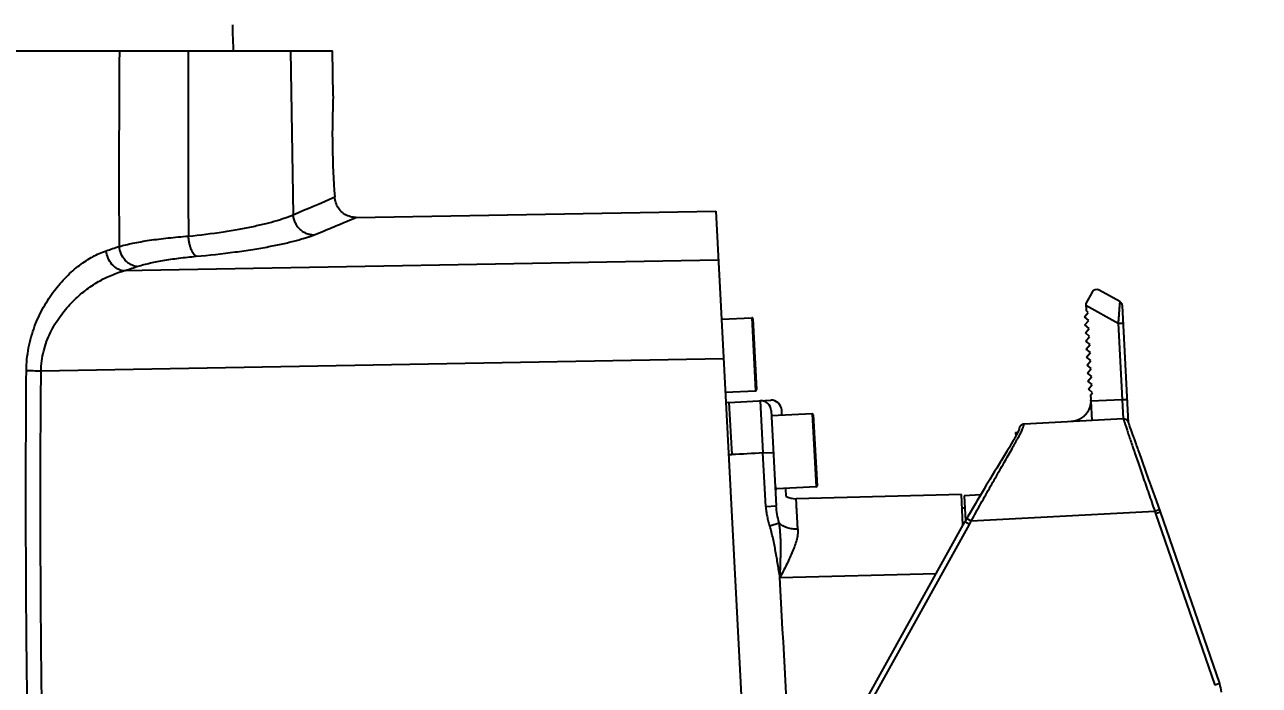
# Model space of a CAD drawing. Header units: millimetres. Extents: x 5828 to 6704, y 123 to 421.
# Drawn here: x 6591.59 to 6599.47, y 325.63 to 329.84 of the extents above; entities that cross this region are included whole.
import ezdxf

# ---------------------------------------------------------------- set-up
doc = ezdxf.new("R2010")
doc.units = ezdxf.units.MM
for name, color, linetype in [('外形图', 7, 'Continuous'), ('尺寸标注', 7, 'Continuous'), ('运动范围', 7, 'Continuous')]:
    doc.layers.add(name, color=color, linetype=linetype)
doc.styles.add('微软雅黑', font='msyh.ttc', dxfattribs={"height": 1.5})
doc.dimstyles.new('尺寸标注_1_15比例', dxfattribs={"dimtxt": 1.5, "dimasz": 1.25, "dimexe": 0.5, "dimexo": 0.4, "dimgap": 0.5, "dimtad": 1, "dimdec": 1, "dimlfac": 15, "dimdsep": 46, "dimtxsty": '微软雅黑', "dimcen": 0.09, "dimadec": 0, "dimazin": 0, "dimtp": 0.01, "dimtm": 0.01, "dimtfac": 1, "dimtdec": 1, "dimtofl": 0, "dimtmove": 0, "dimatfit": 3, "dimfxl": 1, "dimtolj": 1, "dimarcsym": 0})

# ---------------------------------------------------------------- blocks, each defined once
blk = doc.blocks.new('*D796')
at = {"layer": 'Defpoints', "color": 0}
for p in [(6593.6435, 340.7401), (6594.5868, 318.7401), (6633.9215, 318.7401)]:
    blk.add_point(p, dxfattribs=at)
at = {"layer": '尺寸标注', "color": 0, "lineweight": -2}
for p, q in [((6594.0435, 340.7401), (6634.4215, 340.7401)), ((6633.9215, 339.4901), (6633.9215, 319.9901)), ((6594.9868, 318.7401), (6634.4215, 318.7401))]:
    blk.add_line(p, q, dxfattribs=at)
at = {"layer": '尺寸标注', "color": 0}
for points in [[(6634.1298, 339.4901), (6633.7132, 339.4901), (6633.9215, 340.7401)], [(6633.7132, 319.9901), (6634.1298, 319.9901), (6633.9215, 318.7401)]]:
    blk.add_solid(points, dxfattribs=at)
at = {"layer": '尺寸标注', "color": 0, "insert": (6632.6463, 329.7401), "char_height": 1.5, "attachment_point": 5, "rotation": 90, "style": '微软雅黑'}
blk.add_mtext('\\A1;330', dxfattribs=at)
blk = doc.blocks.new('*D797')
at = {"layer": 'Defpoints', "color": 0}
for p in [(6541.8372, 378.1181), (6588.1866, 378.1181), (6595.1201, 318.7401)]:
    blk.add_point(p, dxfattribs=at)
at = {"layer": '尺寸标注', "color": 0, "lineweight": -2}
for p, q in [((6587.7866, 378.1181), (6541.3372, 378.1181)), ((6541.8372, 319.9901), (6541.8372, 376.8681)), ((6594.7201, 318.7401), (6541.3372, 318.7401))]:
    blk.add_line(p, q, dxfattribs=at)
at = {"layer": '尺寸标注', "color": 0}
for points in [[(6542.0455, 376.8681), (6541.6288, 376.8681), (6541.8372, 378.1181)], [(6541.6288, 319.9901), (6542.0455, 319.9901), (6541.8372, 318.7401)]]:
    blk.add_solid(points, dxfattribs=at)
at = {"layer": '尺寸标注', "color": 0, "insert": (6540.562, 347.1133), "char_height": 1.5, "attachment_point": 5, "rotation": 90, "style": '微软雅黑'}
blk.add_mtext('\\A1;890.7', dxfattribs=at)
blk = doc.blocks.new('*D798')
at = {"layer": 'Defpoints', "color": 0}
for p in [(6625.5646, 340.7401), (6588.1866, 317.3222), (6625.5646, 301.6394)]:
    blk.add_point(p, dxfattribs=at)
at = {"layer": '尺寸标注', "color": 0, "lineweight": -2}
for p, q in [((6625.5646, 340.3401), (6625.5646, 301.1394)), ((6588.1866, 316.9222), (6588.1866, 301.1394)), ((6589.4366, 301.6394), (6624.3146, 301.6394))]:
    blk.add_line(p, q, dxfattribs=at)
at = {"layer": '尺寸标注', "color": 0}
for points in [[(6589.4366, 301.8477), (6589.4366, 301.4311), (6588.1866, 301.6394)], [(6624.3146, 301.4311), (6624.3146, 301.8477), (6625.5646, 301.6394)]]:
    blk.add_solid(points, dxfattribs=at)
at = {"layer": '尺寸标注', "color": 0, "insert": (6607.2753, 302.915), "char_height": 1.5, "attachment_point": 5, "style": '微软雅黑'}
blk.add_mtext('\\A1;\\A1;560.6', dxfattribs=at)
blk = doc.blocks.new('*D818')
at = {"layer": 'Defpoints', "color": 0}
for p in [(6608.3994, 340.7401), (6588.1866, 317.3222), (6608.3994, 306.6511)]:
    blk.add_point(p, dxfattribs=at)
at = {"layer": '尺寸标注', "color": 0, "lineweight": -2}
for p, q in [((6608.3994, 340.3401), (6608.3994, 306.1511)), ((6588.1866, 316.9222), (6588.1866, 306.1511)), ((6589.4366, 306.6511), (6607.1494, 306.6511))]:
    blk.add_line(p, q, dxfattribs=at)
at = {"layer": '尺寸标注', "color": 0}
for points in [[(6589.4366, 306.8594), (6589.4366, 306.4428), (6588.1866, 306.6511)], [(6607.1494, 306.4428), (6607.1494, 306.8594), (6608.3994, 306.6511)]]:
    blk.add_solid(points, dxfattribs=at)
at = {"layer": '尺寸标注', "color": 0, "insert": (6598.293, 307.9263), "char_height": 1.5, "attachment_point": 5, "style": '微软雅黑'}
blk.add_mtext('\\A1;303.2', dxfattribs=at)

msp = doc.modelspace()

# ---------------------------------------------------------------- linework, layer by layer
at = {"layer": '外形图', "color": 7, "linetype": 'Continuous'}
for p, q in [((6592.921, 329.7068), (6592.921, 329.7071)), ((6592.921, 329.7068), (6592.9216, 329.6734)), ((6583.3516, 329.6734), (6593.555, 329.6734)), ((6593.2878, 329.6734), (6593.3052, 328.628)), ((6593.56, 329.3868), (6593.555, 329.6734)), ((6593.5599, 329.3862), (6593.56, 329.3868)), ((6593.5733, 328.7201), (6593.5733, 328.7201)), ((6593.7068, 328.6106), (6593.7069, 328.6106)), ((6593.7069, 328.6106), (6596.0006, 328.6506)), ((6596.0006, 328.6506), (6596.52, 318.7401)), ((6596.017, 328.3375), (6592.2217, 328.269)), ((6598.4013, 328.1337), (6598.3608, 328.0606)), ((6598.5781, 328.0738), (6598.4466, 328.1467)), ((6598.3608, 328.0606), (6598.3631, 328.0167)), ((6598.3613, 328.0505), (6598.5676, 327.9362)), ((6598.6343, 327.3008), (6598.5952, 328.0464)), ((6596.0367, 327.9608), (6596.2298, 327.9709)), ((6596.2298, 327.9709), (6596.2542, 327.5049)), ((6596.2368, 327.9646), (6596.2605, 327.5119)), ((6598.353, 327.976), (6598.3771, 328.0051)), ((6598.3798, 327.9539), (6598.353, 327.976)), ((6598.3557, 327.9247), (6598.3798, 327.9539)), ((6598.3771, 328.0051), (6598.3631, 328.0167)), ((6598.3824, 327.9026), (6598.3557, 327.9247)), ((6598.3584, 327.8735), (6598.3824, 327.9026)), ((6598.3851, 327.8514), (6598.3584, 327.8735)), ((6598.5676, 327.9362), (6598.5996, 327.3253)), ((6598.361, 327.8222), (6598.3851, 327.8514)), ((6598.3878, 327.8001), (6598.361, 327.8222)), ((6598.3637, 327.7709), (6598.3878, 327.8001)), ((6598.3905, 327.7488), (6598.3637, 327.7709)), ((6598.3664, 327.7197), (6598.3905, 327.7488)), ((6598.3932, 327.6976), (6598.3664, 327.7197)), ((6596.0499, 327.7087), (6591.6966, 327.6303)), ((6598.3691, 327.6684), (6598.3932, 327.6976)), ((6598.3959, 327.6463), (6598.3691, 327.6684)), ((6598.3718, 327.6172), (6598.3959, 327.6463)), ((6598.3986, 327.595), (6598.3718, 327.6172)), ((6598.3745, 327.5659), (6598.3986, 327.595)), ((6598.4012, 327.5438), (6598.3745, 327.5659)), ((6596.0611, 327.4948), (6596.2542, 327.5049)), ((6598.3772, 327.5146), (6598.4012, 327.5438)), ((6598.4039, 327.4925), (6598.3772, 327.5146)), ((6598.3914, 327.4773), (6598.4039, 327.4925)), ((6598.3914, 327.4773), (6598.3929, 327.448)), ((6596.0846, 327.4298), (6596.0646, 327.4288)), ((6596.0845, 327.4305), (6596.3508, 327.4444)), ((6596.0846, 327.4298), (6596.102, 327.0973)), ((6596.2843, 327.4409), (6596.3017, 327.108)), ((6598.3921, 327.4305), (6598.3918, 327.4279)), ((6598.3931, 327.4386), (6598.3925, 327.4285)), ((6598.3932, 327.4409), (6598.5931, 327.4492)), ((6598.3934, 327.4387), (6598.3999, 327.3148)), ((6596.3543, 327.3779), (6596.3862, 326.7701)), ((6596.6157, 327.3582), (6596.3561, 327.3446)), ((6596.4226, 327.3481), (6596.4209, 327.3813)), ((6596.6157, 327.3582), (6596.6401, 326.8922)), ((6596.6227, 327.3519), (6596.6464, 326.8992)), ((6598.5997, 327.3253), (6597.9671, 327.2921)), ((6598.3043, 327.3155), (6598.3024, 327.3148)), ((6598.3124, 327.3187), (6598.3106, 327.3179)), ((6598.3139, 327.3194), (6598.3122, 327.3186)), ((6598.3155, 327.3201), (6598.3138, 327.3193)), ((6598.3171, 327.3209), (6598.3154, 327.32)), ((6598.3188, 327.3217), (6598.3169, 327.3207)), ((6598.3274, 327.3264), (6598.3257, 327.3253)), ((6598.3292, 327.3274), (6598.3274, 327.3264)), ((6598.3309, 327.3285), (6598.3289, 327.3273)), ((6598.34, 327.3348), (6598.3381, 327.3335)), ((6598.3418, 327.3362), (6598.3399, 327.3348)), ((6598.3436, 327.3377), (6598.3416, 327.3361)), ((6598.3547, 327.3478), (6598.3528, 327.346)), ((6598.3565, 327.3498), (6598.3546, 327.3478)), ((6598.3698, 327.3667), (6598.3679, 327.3638)), ((6598.5998, 327.3253), (6598.5999, 327.3253)), ((6597.9133, 327.2376), (6597.9281, 327.2411)), ((6597.9133, 327.2376), (6597.9145, 327.2149)), ((6597.9349, 327.2589), (6597.9347, 327.2578)), ((6597.967, 327.2921), (6597.9651, 327.292)), ((6597.967, 327.2921), (6597.9651, 327.292)), ((6598.267, 327.3079), (6598.2668, 327.3079)), ((6598.2675, 327.3079), (6598.2669, 327.3079)), ((6598.2681, 327.3079), (6598.2673, 327.3079)), ((6598.2687, 327.308), (6598.2678, 327.3079)), ((6598.2694, 327.308), (6598.2686, 327.308)), ((6598.2701, 327.3081), (6598.2693, 327.308)), ((6598.271, 327.3082), (6598.2701, 327.3081)), ((6598.2719, 327.3083), (6598.2709, 327.3082)), ((6598.2729, 327.3084), (6598.2718, 327.3082)), ((6598.274, 327.3085), (6598.2728, 327.3083)), ((6598.2751, 327.3086), (6598.2739, 327.3085)), ((6598.2763, 327.3088), (6598.275, 327.3086)), ((6598.2774, 327.3089), (6598.2761, 327.3087)), ((6598.2786, 327.3091), (6598.2773, 327.3089)), ((6598.2798, 327.3093), (6598.2785, 327.3091)), ((6598.2811, 327.3095), (6598.2797, 327.3092)), ((6598.2823, 327.3097), (6598.281, 327.3094)), ((6598.2835, 327.3099), (6598.2822, 327.3097)), ((6598.2848, 327.3101), (6598.2835, 327.3099)), ((6598.2861, 327.3104), (6598.2847, 327.3101)), ((6598.2874, 327.3107), (6598.286, 327.3104)), ((6598.2887, 327.311), (6598.2873, 327.3107)), ((6598.2901, 327.3113), (6598.2887, 327.311)), ((6598.2914, 327.3116), (6598.29, 327.3113)), ((6598.2928, 327.3119), (6598.2913, 327.3116)), ((6598.2941, 327.3123), (6598.2927, 327.3119)), ((6598.2955, 327.3127), (6598.294, 327.3123)), ((6598.297, 327.3131), (6598.2954, 327.3127)), ((6598.2984, 327.3135), (6598.2968, 327.3131)), ((6598.2998, 327.314), (6598.2982, 327.3135)), ((6598.3013, 327.3145), (6598.2996, 327.3139)), ((6598.3028, 327.315), (6598.301, 327.3144)), ((6598.6348, 327.2995), (6598.6345, 327.3002)), ((6598.6353, 327.298), (6598.6348, 327.2995)), ((6598.6362, 327.2953), (6598.6353, 327.298)), ((6598.6448, 327.2702), (6598.6403, 327.2833)), ((6598.65, 327.2556), (6598.6448, 327.2702)), ((6598.6613, 327.2236), (6598.65, 327.2556)), ((6597.8901, 327.1726), (6597.8812, 327.1576)), ((6597.896, 327.1827), (6597.888, 327.169)), ((6597.9014, 327.1918), (6597.896, 327.1827)), ((6597.9061, 327.2001), (6597.9014, 327.1918)), ((6597.9104, 327.2076), (6597.9061, 327.2001)), ((6597.913, 327.2122), (6597.9104, 327.2076)), ((6597.9154, 327.2166), (6597.913, 327.2122)), ((6597.9139, 327.2256), (6597.9209, 327.2269)), ((6597.9176, 327.2207), (6597.9154, 327.2166)), ((6597.9197, 327.2246), (6597.9176, 327.2207)), ((6597.9216, 327.2282), (6597.9197, 327.2246)), ((6597.9234, 327.2316), (6597.9216, 327.2282)), ((6598.6649, 327.2137), (6598.6613, 327.2236)), ((6598.6667, 327.2085), (6598.6649, 327.2137)), ((6598.6728, 327.1914), (6598.6667, 327.2085)), ((6596.102, 327.0971), (6596.082, 327.096)), ((6596.3017, 327.108), (6596.3683, 327.1116)), ((6596.3196, 326.7666), (6596.3017, 327.1079)), ((6597.8602, 327.1226), (6597.8208, 327.0575)), ((6597.8481, 327.1026), (6597.8449, 327.0974)), ((6597.8712, 327.1409), (6597.8602, 327.1226)), ((6597.8812, 327.1576), (6597.8712, 327.1409)), ((6597.797, 327.0182), (6597.7792, 326.9888)), ((6597.817, 327.0513), (6597.7927, 327.0112)), ((6597.8208, 327.0575), (6597.817, 327.0513)), ((6598.7268, 327.0399), (6598.7153, 327.072)), ((6598.7395, 327.0044), (6598.7268, 327.0399)), ((6598.7639, 326.937), (6598.7395, 327.0044)), ((6597.7542, 326.9478), (6597.7261, 326.9016)), ((6598.7692, 326.9222), (6598.7639, 326.937)), ((6598.7805, 326.8911), (6598.7692, 326.9222)), ((6596.6401, 326.8922), (6596.3908, 326.8791)), ((6596.4498, 326.8308), (6596.4471, 326.882)), ((6597.5673, 326.8439), (6596.5138, 326.8164)), ((6597.5776, 326.6476), (6597.5673, 326.8439)), ((6597.7141, 326.8817), (6597.6822, 326.8283)), ((6597.7261, 326.9016), (6597.708, 326.8714)), ((6598.8119, 326.8041), (6598.7805, 326.8911)), ((6596.3196, 326.7666), (6596.3862, 326.7701)), ((6597.6894, 326.8403), (6597.5844, 326.8348)), ((6597.5844, 326.8348), (6597.5928, 326.6749)), ((6597.6546, 326.7814), (6597.64, 326.7564)), ((6597.6687, 326.8053), (6597.6546, 326.7814)), ((6597.6822, 326.8283), (6597.6687, 326.8053)), ((6598.8373, 326.7335), (6598.8119, 326.8041)), ((6597.5718, 326.7574), (6597.5884, 326.7583)), ((6597.6091, 326.7032), (6597.5889, 326.6681)), ((6597.6306, 326.6737), (6597.6017, 326.6903)), ((6597.6249, 326.7304), (6597.6091, 326.7032)), ((6597.64, 326.7564), (6597.6249, 326.7304)), ((6598.8013, 326.735), (6597.6306, 326.6737)), ((6598.8327, 326.7463), (6598.8013, 326.735)), ((6598.8013, 326.735), (6598.8059, 326.7223)), ((6598.8059, 326.7223), (6598.8373, 326.7335)), ((6598.8059, 326.7223), (6599.1834, 325.6258)), ((6598.8319, 326.7484), (6598.8327, 326.7463)), ((6599.215, 325.6366), (6598.8373, 326.7335)), ((6596.3447, 326.6427), (6596.4042, 326.6629)), ((6596.9624, 325.5378), (6597.5889, 326.6681)), ((6596.9915, 325.5216), (6597.6181, 326.652)), ((6597.6181, 326.652), (6597.5889, 326.6681)), ((6597.6181, 326.652), (6597.6306, 326.6737)), ((6596.41, 326.3138), (6597.4069, 326.3398)), ((6599.215, 325.6366), (6599.1834, 325.6258))]:
    msp.add_line(p, q, dxfattribs=at)
for points in [[(6593.7069, 328.6106), (6593.6986, 328.6107), (6593.689, 328.6115), (6593.6795, 328.6129), (6593.6701, 328.6151), (6593.6609, 328.6179), (6593.6519, 328.6214), (6593.6432, 328.6255), (6593.6348, 328.6303), (6593.6267, 328.6356), (6593.6191, 328.6415), (6593.6119, 328.6479), (6593.6053, 328.6549), (6593.5991, 328.6623), (6593.5935, 328.6701), (6593.5884, 328.6783), (6593.584, 328.6869), (6593.5802, 328.6958), (6593.577, 328.7049), (6593.5745, 328.7142), (6593.5733, 328.7201)], [(6598.3919, 327.4288), (6598.3916, 327.4263), (6598.3912, 327.4236), (6598.3908, 327.421), (6598.3903, 327.4183), (6598.3898, 327.4157), (6598.3892, 327.4129), (6598.3886, 327.4101), (6598.3879, 327.4073), (6598.3871, 327.4044), (6598.3862, 327.4015), (6598.3853, 327.3985), (6598.3842, 327.3954), (6598.3831, 327.3923), (6598.3818, 327.3892), (6598.3805, 327.3861), (6598.3791, 327.3831), (6598.3776, 327.38), (6598.3761, 327.3771), (6598.3745, 327.3742), (6598.3729, 327.3714), (6598.3712, 327.3688), (6598.3696, 327.3662)], [(6598.3918, 327.4279), (6598.3914, 327.4253), (6598.3911, 327.4226), (6598.3906, 327.4199), (6598.3901, 327.4172), (6598.3896, 327.4145), (6598.389, 327.4117), (6598.3883, 327.4089), (6598.3875, 327.406), (6598.3867, 327.4031), (6598.3858, 327.4001), (6598.3848, 327.3971), (6598.3837, 327.3941), (6598.3826, 327.391), (6598.3813, 327.388), (6598.3799, 327.3849), (6598.3785, 327.3818), (6598.3769, 327.3787), (6598.3753, 327.3757), (6598.3736, 327.3726), (6598.3717, 327.3696), (6598.3698, 327.3667)], [(6598.3927, 327.4377), (6598.3925, 327.4354), (6598.3923, 327.433), (6598.3921, 327.4305)], [(6598.3929, 327.4422), (6598.3928, 327.44), (6598.3927, 327.4377)], [(6598.3095, 327.3175), (6598.3081, 327.3169), (6598.3066, 327.3164), (6598.3052, 327.3158), (6598.3038, 327.3153)], [(6598.311, 327.3181), (6598.309, 327.3173), (6598.3074, 327.3167), (6598.3059, 327.3161), (6598.3043, 327.3155)], [(6598.3243, 327.3246), (6598.3228, 327.3238), (6598.3213, 327.323), (6598.3198, 327.3222), (6598.3183, 327.3214)], [(6598.3259, 327.3255), (6598.3239, 327.3244), (6598.3222, 327.3234), (6598.3205, 327.3225), (6598.3188, 327.3217)], [(6598.3368, 327.3325), (6598.3352, 327.3314), (6598.3336, 327.3303), (6598.3321, 327.3293), (6598.3305, 327.3283)], [(6598.3384, 327.3336), (6598.3363, 327.3322), (6598.3345, 327.3309), (6598.3327, 327.3297), (6598.3309, 327.3285)], [(6598.3513, 327.3445), (6598.3497, 327.343), (6598.3481, 327.3415), (6598.3464, 327.3401), (6598.3448, 327.3387), (6598.3432, 327.3374)], [(6598.3529, 327.3461), (6598.351, 327.3442), (6598.3491, 327.3425), (6598.3473, 327.3408), (6598.3454, 327.3392), (6598.3436, 327.3377)], [(6598.3662, 327.3615), (6598.3645, 327.3592), (6598.3629, 327.3571), (6598.3612, 327.3551), (6598.3595, 327.3531), (6598.3579, 327.3513), (6598.3562, 327.3495)], [(6598.3679, 327.3639), (6598.366, 327.3612), (6598.364, 327.3586), (6598.3621, 327.3562), (6598.3603, 327.354), (6598.3584, 327.3518), (6598.3565, 327.3498)], [(6598.6052, 327.3252), (6598.6018, 327.3254), (6598.5999, 327.3253)], [(6598.6345, 327.3002), (6598.6342, 327.3009), (6598.634, 327.3017), (6598.6337, 327.3024), (6598.6334, 327.3031), (6598.6331, 327.3039), (6598.6327, 327.3047), (6598.6323, 327.3056), (6598.6318, 327.3065), (6598.6312, 327.3076), (6598.6305, 327.3089), (6598.6296, 327.3102), (6598.6286, 327.3117), (6598.6274, 327.3132), (6598.626, 327.3148), (6598.6244, 327.3164), (6598.6226, 327.318), (6598.6204, 327.3196), (6598.6179, 327.3211), (6598.6151, 327.3225), (6598.612, 327.3237), (6598.6086, 327.3246), (6598.6052, 327.3252)], [(6597.9348, 327.2582), (6597.9347, 327.2578), (6597.9346, 327.2574), (6597.9344, 327.2569), (6597.9343, 327.2565), (6597.9341, 327.2559), (6597.934, 327.2554), (6597.9338, 327.2548), (6597.9336, 327.2542), (6597.9333, 327.2535), (6597.9331, 327.2528), (6597.9328, 327.252), (6597.9325, 327.2512), (6597.9321, 327.2503), (6597.9318, 327.2494), (6597.9314, 327.2485), (6597.931, 327.2475), (6597.9305, 327.2464), (6597.93, 327.2453), (6597.9295, 327.2442), (6597.929, 327.243), (6597.9284, 327.2418), (6597.9278, 327.2405), (6597.9272, 327.2391), (6597.9265, 327.2377), (6597.9258, 327.2363), (6597.925, 327.2348), (6597.9242, 327.2332), (6597.9234, 327.2316)], [(6597.9347, 327.2578), (6597.9346, 327.2574), (6597.9344, 327.2569), (6597.9343, 327.2565), (6597.9341, 327.2559), (6597.934, 327.2554), (6597.9338, 327.2548), (6597.9336, 327.2542), (6597.9333, 327.2535), (6597.9331, 327.2528), (6597.9328, 327.252), (6597.9325, 327.2512), (6597.9321, 327.2503), (6597.9318, 327.2494), (6597.9314, 327.2485), (6597.931, 327.2475), (6597.9305, 327.2464), (6597.93, 327.2453), (6597.9295, 327.2442), (6597.929, 327.243), (6597.9284, 327.2418), (6597.9281, 327.2411)], [(6597.9354, 327.2611), (6597.9353, 327.261), (6597.9353, 327.2609), (6597.9353, 327.2607), (6597.9353, 327.2606), (6597.9353, 327.2605), (6597.9352, 327.2603), (6597.9352, 327.2601), (6597.9352, 327.2599), (6597.9351, 327.2597), (6597.9351, 327.2594), (6597.935, 327.2592), (6597.9349, 327.2589)], [(6597.9352, 327.2601), (6597.9352, 327.2599), (6597.9351, 327.2597), (6597.9351, 327.2594), (6597.935, 327.2592), (6597.9349, 327.2589), (6597.9349, 327.2585)], [(6597.9356, 327.2629), (6597.9355, 327.2625), (6597.9355, 327.2622), (6597.9354, 327.2614)], [(6597.9354, 327.2614), (6597.9354, 327.2612), (6597.9354, 327.2611)], [(6597.9525, 327.288), (6597.9499, 327.2863), (6597.9476, 327.2846), (6597.9455, 327.2828), (6597.9437, 327.2809), (6597.9421, 327.2789), (6597.9408, 327.277), (6597.9396, 327.2751), (6597.9386, 327.2732), (6597.9379, 327.2714), (6597.9372, 327.2698), (6597.9368, 327.2684), (6597.9364, 327.2673), (6597.9362, 327.2662), (6597.936, 327.2653), (6597.9358, 327.2645), (6597.9357, 327.2639), (6597.9356, 327.2633), (6597.9356, 327.2629)], [(6597.9408, 327.277), (6597.9396, 327.2751), (6597.9386, 327.2732), (6597.9379, 327.2714), (6597.9372, 327.2698), (6597.9368, 327.2684), (6597.9364, 327.2673), (6597.9362, 327.2662), (6597.936, 327.2653), (6597.9358, 327.2645), (6597.9357, 327.2639)], [(6597.9476, 327.2846), (6597.9455, 327.2828), (6597.9437, 327.2809), (6597.9421, 327.2789)], [(6597.9651, 327.292), (6597.9617, 327.2914), (6597.9585, 327.2906), (6597.9554, 327.2894), (6597.9525, 327.288)], [(6597.9651, 327.292), (6597.9617, 327.2914), (6597.9585, 327.2906)], [(6598.6403, 327.2833), (6598.6369, 327.2932), (6598.6362, 327.2953)], [(6598.6899, 327.1434), (6598.6845, 327.1583), (6598.682, 327.1654), (6598.6796, 327.1723), (6598.6772, 327.1789), (6598.6728, 327.1914)], [(6598.7153, 327.072), (6598.6986, 327.1189), (6598.6956, 327.1273), (6598.6927, 327.1355), (6598.6899, 327.1434)], [(6597.7792, 326.9888), (6597.7646, 326.9648), (6597.7488, 326.939)]]:
    msp.add_lwpolyline(points, dxfattribs=at)
for centre, radius, start, end in [((6597.6624, 329.9231), 4.7463, 181.00165, 182.60796), ((6698.9043, 328.887), 106.711, 179.577741, 180.247844), ((6774.2882, 329.2356), 181.6533, 179.861909, 180.234772), ((6598.8995, 329.1466), 5.345, 177.43001, 184.3513), ((6585.7186, 346.7738), 19.6679, 292.68938, 293.52804), ((6586.908, 343.9882), 16.4361, 288.45653, 288.76159), ((6586.91, 344.7917), 17.3555, 287.82168, 288.11746), ((6598.4305, 328.1175), 0.0333, 61.00104, 150.99844), ((6598.5619, 328.0447), 0.0333, 3, 61), ((6596.2301, 327.9643), 0.00667, 3, 93), ((6596.2539, 327.5115), 0.00667, 273, 3), ((6596.2878, 327.3744), 0.0667, 3, 93), ((6596.3543, 327.3779), 0.0667, 3, 93), ((6598.2598, 327.441), 0.1333, 358.95137, 3.00052), ((6596.6161, 327.3515), 0.00667, 3, 93), ((6597.9688, 327.2589), 0.0333, 92.99192, 148.08959), ((6596.4147, 326.9022), 0.0352, 197.70152, 199.02016), ((6596.6398, 326.8988), 0.00667, 273, 3), ((6596.5103, 326.9496), 0.1333, 243.34632, 271.5), ((6599.0259, 325.5715), 0.2, 3, 19)]:
    msp.add_arc(centre, radius, start, end, dxfattribs=at)
for points, knots in [([(6593.5733, 328.7201), (6593.5732, 328.7206), (6593.5728, 328.7223), (6593.5719, 328.7263), (6593.5708, 328.7328), (6593.5702, 328.738), (6593.57, 328.741)], [0, 0, 0, 0, 0.065841, 0.257184, 0.570125, 1, 1, 1, 1]), ([(6592.6364, 328.4913), (6592.7109, 328.4987), (6592.819, 328.512), (6592.957, 328.5348), (6593.0478, 328.5525), (6593.1286, 328.5709), (6593.189, 328.5871), (6593.2315, 328.6001), (6593.2589, 328.6094), (6593.2832, 328.6185), (6593.2982, 328.6249), (6593.3052, 328.628)], [0, 0, 0, 0, 0.328327, 0.476797, 0.61249, 0.733887, 0.839648, 0.886304, 0.928644, 0.966568, 1, 1, 1, 1]), ([(6593.4341, 328.4981), (6593.426, 328.4983), (6593.4097, 328.5003), (6593.3862, 328.5081), (6593.3644, 328.5203), (6593.345, 328.5366), (6593.3289, 328.5562), (6593.3164, 328.5785), (6593.3082, 328.6027), (6593.3057, 328.6196), (6593.3052, 328.628)], [0, 0, 0, 0, 0.12137, 0.244016, 0.368037, 0.493332, 0.619623, 0.746496, 0.873456, 1, 1, 1, 1]), ([(6593.4341, 328.4981), (6593.4552, 328.5066), (6593.4947, 328.5226), (6593.5497, 328.5452), (6593.5965, 328.5645), (6593.635, 328.5805), (6593.6618, 328.5917), (6593.679, 328.5989), (6593.6888, 328.603), (6593.6963, 328.6062), (6593.7017, 328.6084), (6593.705, 328.6098), (6593.7065, 328.6104), (6593.7069, 328.6106)], [0, 0, 0, 0, 0.231082, 0.432872, 0.604781, 0.746229, 0.856781, 0.900361, 0.936088, 0.963931, 0.983868, 0.995893, 1, 1, 1, 1]), ([(6592.6858, 328.3626), (6592.7689, 328.3699), (6592.8894, 328.3831), (6593.0435, 328.4056), (6593.1452, 328.4231), (6593.2357, 328.4414), (6593.3035, 328.4574), (6593.3513, 328.4704), (6593.3821, 328.4796), (6593.4094, 328.4886), (6593.4263, 328.495), (6593.4341, 328.4981)], [0, 0, 0, 0, 0.328226, 0.476836, 0.612732, 0.73432, 0.840172, 0.886804, 0.929057, 0.966817, 1, 1, 1, 1]), ([(6592.1943, 328.4254), (6592.2083, 328.4293), (6592.2377, 328.4368), (6592.2841, 328.4469), (6592.3346, 328.4562), (6592.409, 328.4681), (6592.51, 328.4806), (6592.593, 328.488), (6592.6364, 328.4913)], [0, 0, 0, 0, 0.097221, 0.203475, 0.318315, 0.441208, 0.708611, 1, 1, 1, 1]), ([(6592.3069, 328.2966), (6592.3001, 328.2975), (6592.2863, 328.3006), (6592.2666, 328.3095), (6592.2482, 328.3222), (6592.226, 328.3439), (6592.2046, 328.3781), (6592.1962, 328.4094), (6592.1943, 328.4254)], [0, 0, 0, 0, 0.112912, 0.229942, 0.351413, 0.477065, 0.736734, 1, 1, 1, 1]), ([(6592.6858, 328.3626), (6592.6827, 328.364), (6592.6765, 328.3686), (6592.6684, 328.3784), (6592.6608, 328.3915), (6592.6538, 328.4075), (6592.6477, 328.4261), (6592.6426, 328.4466), (6592.6387, 328.4686), (6592.637, 328.4837), (6592.6364, 328.4913)], [0, 0, 0, 0, 0.071635, 0.160128, 0.266745, 0.390518, 0.529149, 0.679482, 0.837791, 1, 1, 1, 1]), ([(6591.6029, 327.6324), (6591.603, 327.657), (6591.6057, 327.706), (6591.6161, 327.7783), (6591.6327, 327.8482), (6591.6613, 327.936), (6591.6993, 328.0178), (6591.7444, 328.0923), (6591.7914, 328.159), (6591.8432, 328.2187), (6591.8985, 328.2708), (6591.9402, 328.3049), (6591.9825, 328.3347), (6592.0381, 328.368), (6592.0819, 328.3876), (6592.1114, 328.3975)], [0, 0, 0, 0, 0.075948, 0.151103, 0.224962, 0.297172, 0.435652, 0.501803, 0.565788, 0.687169, 0.744627, 0.799922, 0.853064, 0.904095, 1, 1, 1, 1]), ([(6592.2217, 328.269), (6592.215, 328.2699), (6592.2016, 328.2732), (6592.1824, 328.2822), (6592.1645, 328.2949), (6592.1427, 328.3166), (6592.1218, 328.3506), (6592.1133, 328.3816), (6592.1114, 328.3975)], [0, 0, 0, 0, 0.111733, 0.227978, 0.349073, 0.474725, 0.735296, 1, 1, 1, 1]), ([(6592.3069, 328.2966), (6592.3189, 328.3005), (6592.3441, 328.3081), (6592.3839, 328.3181), (6592.4272, 328.3275), (6592.491, 328.3393), (6592.5774, 328.3519), (6592.6486, 328.3593), (6592.6858, 328.3626)], [0, 0, 0, 0, 0.097945, 0.204664, 0.319746, 0.442679, 0.709636, 1, 1, 1, 1]), ([(6591.6966, 327.6303), (6591.6972, 327.6736), (6591.7087, 327.7587), (6591.7524, 327.8763), (6591.8141, 327.9787), (6591.8868, 328.0655), (6591.9662, 328.1375), (6592.0494, 328.1955), (6592.1343, 328.24), (6592.1927, 328.2611), (6592.2217, 328.269)], [0, 0, 0, 0, 0.147412, 0.289594, 0.4248, 0.55292, 0.674258, 0.789078, 0.897574, 1, 1, 1, 1]), ([(6598.5781, 328.0738), (6598.5781, 328.0738), (6598.578, 328.0737), (6598.578, 328.0736), (6598.578, 328.0734), (6598.5779, 328.073), (6598.5778, 328.0722), (6598.5777, 328.0709), (6598.5775, 328.0693), (6598.5773, 328.0674), (6598.5771, 328.0652), (6598.5769, 328.0626), (6598.5766, 328.0597), (6598.5763, 328.0553), (6598.5758, 328.049), (6598.5751, 328.0408), (6598.5744, 328.0316), (6598.5737, 328.0215), (6598.5729, 328.0108), (6598.572, 327.9994), (6598.5709, 327.9832), (6598.5694, 327.962), (6598.5682, 327.9449), (6598.5676, 327.9362)], [0, 0, 0, 0, 0.00031, 0.001231, 0.002801, 0.005024, 0.011419, 0.020386, 0.031883, 0.045859, 0.062256, 0.081005, 0.102027, 0.125234, 0.177834, 0.238062, 0.30516, 0.378359, 0.456896, 0.540024, 0.627018, 0.809837, 1, 1, 1, 1]), ([(6598.5676, 327.9362), (6598.5698, 327.9363), (6598.574, 327.9365), (6598.5802, 327.9367), (6598.5859, 327.9368), (6598.5909, 327.9368), (6598.595, 327.9367), (6598.5978, 327.9365), (6598.5994, 327.9362), (6598.6003, 327.9361), (6598.6008, 327.9359), (6598.601, 327.9357), (6598.601, 327.9356)], [0, 0, 0, 0, 0.193503, 0.379603, 0.551197, 0.701741, 0.825533, 0.917965, 0.951373, 0.975923, 0.991706, 1, 1, 1, 1]), ([(6591.8502, 319.8643), (6591.8036, 320.5105), (6591.7232, 321.8038), (6591.642, 323.7458), (6591.6001, 325.6889), (6591.5978, 326.9846), (6591.6029, 327.6324)], [0, 0, 0, 0, 0.250018, 0.500024, 0.750018, 1, 1, 1, 1]), ([(6591.6966, 327.6303), (6591.6797, 327.6305), (6591.6485, 327.6309), (6591.6172, 327.6318), (6591.6029, 327.6324)], [0, 0, 0, 0, 0.540499, 1, 1, 1, 1]), ([(6591.9441, 319.8701), (6591.8971, 320.5156), (6591.8162, 321.8076), (6591.7346, 323.7477), (6591.6929, 325.6888), (6591.6912, 326.9832), (6591.6966, 327.6303)], [0, 0, 0, 0, 0.250021, 0.500028, 0.750021, 1, 1, 1, 1]), ([(6598.5931, 327.4492), (6598.5953, 327.4493), (6598.5995, 327.4495), (6598.6057, 327.4497), (6598.6114, 327.4498), (6598.6164, 327.4497), (6598.6205, 327.4496), (6598.6233, 327.4494), (6598.625, 327.4492), (6598.6258, 327.449), (6598.6263, 327.4489), (6598.6265, 327.4487), (6598.6265, 327.4486)], [0, 0, 0, 0, 0.193504, 0.379603, 0.551197, 0.701741, 0.825533, 0.917965, 0.951373, 0.975923, 0.991706, 1, 1, 1, 1]), ([(6598.5998, 327.3253), (6598.5999, 327.3253), (6598.5999, 327.3253), (6598.6001, 327.325), (6598.6004, 327.3245), (6598.6008, 327.3235), (6598.6013, 327.3223), (6598.6018, 327.3206), (6598.6025, 327.3186), (6598.6033, 327.3162), (6598.6046, 327.3123), (6598.6065, 327.3065), (6598.6091, 327.2985), (6598.6122, 327.2891), (6598.6158, 327.2783), (6598.6199, 327.2662), (6598.6244, 327.2529), (6598.6294, 327.2382), (6598.6368, 327.2164), (6598.647, 327.1862), (6598.6602, 327.147), (6598.6748, 327.1039), (6598.6906, 327.0575), (6598.7075, 327.0082), (6598.7252, 326.9565), (6598.7437, 326.9028), (6598.7627, 326.8477), (6598.782, 326.7917), (6598.7949, 326.754), (6598.8013, 326.735)], [0, 0, 0, 0, 0.000167, 0.000454, 0.001458, 0.00306, 0.005269, 0.008086, 0.011515, 0.015553, 0.020201, 0.031316, 0.044831, 0.060708, 0.078904, 0.099363, 0.122019, 0.1468, 0.173627, 0.233102, 0.299775, 0.372929, 0.451807, 0.53562, 0.623551, 0.714779, 0.808478, 0.903826, 1, 1, 1, 1]), ([(6597.6306, 326.6737), (6597.6408, 326.6925), (6597.6612, 326.7301), (6597.692, 326.7859), (6597.7227, 326.8409), (6597.7531, 326.8947), (6597.7829, 326.947), (6597.8119, 326.9974), (6597.8395, 327.0456), (6597.8654, 327.0912), (6597.886, 327.1273), (6597.9013, 327.1544), (6597.9119, 327.1732), (6597.9218, 327.191), (6597.9309, 327.2076), (6597.9391, 327.2229), (6597.9464, 327.2368), (6597.9525, 327.2493), (6597.9575, 327.2604), (6597.9608, 327.2686), (6597.9629, 327.2744), (6597.9641, 327.2781), (6597.965, 327.2814), (6597.9658, 327.2842), (6597.9664, 327.2866), (6597.9667, 327.2885), (6597.9666, 327.2899), (6597.9666, 327.2907), (6597.9665, 327.2912), (6597.9666, 327.2916), (6597.9667, 327.2919), (6597.9669, 327.2921), (6597.967, 327.2921)], [0, 0, 0, 0, 0.091139, 0.181727, 0.271218, 0.359056, 0.444655, 0.527367, 0.606458, 0.681136, 0.750543, 0.782957, 0.813665, 0.842527, 0.869393, 0.894096, 0.916462, 0.936313, 0.95349, 0.967917, 0.974099, 0.979589, 0.984396, 0.988547, 0.99204, 0.994832, 0.996969, 0.997809, 0.998497, 0.999042, 0.99946, 1, 1, 1, 1]), ([(6596.3793, 326.902), (6596.3793, 326.901), (6596.3796, 326.8975), (6596.3803, 326.894), (6596.3811, 326.8915)], [0, 0, 0, 0, 0.274538, 1, 1, 1, 1]), ([(6596.3814, 326.8907), (6596.382, 326.889), (6596.3834, 326.8858), (6596.3859, 326.8821), (6596.3881, 326.88), (6596.3897, 326.8792), (6596.3905, 326.8791), (6596.3908, 326.8791)], [0, 0, 0, 0, 0.363791, 0.651782, 0.862972, 0.94009, 1, 1, 1, 1]), ([(6596.3196, 326.7666), (6596.3201, 326.7561), (6596.3221, 326.735), (6596.3275, 326.7037), (6596.335, 326.6729), (6596.3413, 326.6527), (6596.3447, 326.6427)], [0, 0, 0, 0, 0.249989, 0.499981, 0.749987, 1, 1, 1, 1]), ([(6596.4042, 326.6629), (6596.3996, 326.6805), (6596.3916, 326.7159), (6596.3871, 326.752), (6596.3862, 326.7701)], [0, 0, 0, 0, 0.500115, 1, 1, 1, 1]), ([(6596.5241, 326.622), (6596.5233, 326.6364), (6596.5218, 326.6636), (6596.5199, 326.6966), (6596.5186, 326.7206), (6596.5177, 326.7367), (6596.5169, 326.7514), (6596.5162, 326.7646), (6596.5156, 326.7765), (6596.515, 326.7868), (6596.5146, 326.7944), (6596.5144, 326.7998), (6596.5142, 326.8032), (6596.5141, 326.8062), (6596.514, 326.8089), (6596.5139, 326.8111), (6596.5138, 326.8129), (6596.5138, 326.8142), (6596.5137, 326.815), (6596.5137, 326.8155), (6596.5137, 326.8158), (6596.5137, 326.8161), (6596.5138, 326.8162), (6596.5138, 326.8164), (6596.5138, 326.8164)], [0, 0, 0, 0, 0.221578, 0.419792, 0.509386, 0.592238, 0.668045, 0.736509, 0.79736, 0.850455, 0.895684, 0.915314, 0.932936, 0.948537, 0.962101, 0.973617, 0.983069, 0.990444, 0.993349, 0.99573, 0.997585, 0.998913, 0.999715, 1, 1, 1, 1]), ([(6596.41, 326.3138), (6596.4055, 326.3414), (6596.3964, 326.3966), (6596.3848, 326.4655), (6596.3746, 326.5205), (6596.3661, 326.5616), (6596.3566, 326.6024), (6596.349, 326.6294), (6596.3447, 326.6427)], [0, 0, 0, 0, 0.250005, 0.500008, 0.62501, 0.750011, 0.875011, 1, 1, 1, 1]), ([(6596.4101, 326.3136), (6596.4108, 326.3284), (6596.412, 326.3578), (6596.4136, 326.402), (6596.4148, 326.4462), (6596.4155, 326.4902), (6596.4153, 326.5341), (6596.414, 326.5777), (6596.4114, 326.6137), (6596.408, 326.6421), (6596.4057, 326.6561), (6596.4042, 326.6629)], [0, 0, 0, 0, 0.126457, 0.252819, 0.379, 0.504893, 0.630319, 0.755067, 0.878673, 0.939733, 1, 1, 1, 1]), ([(6596.5241, 326.622), (6596.5127, 326.6216), (6596.4895, 326.6226), (6596.4473, 326.6315), (6596.4173, 326.6476), (6596.4042, 326.6629)], [0, 0, 0, 0, 0.263917, 0.533183, 1, 1, 1, 1]), ([(6596.5241, 326.622), (6596.5249, 326.61), (6596.5234, 326.5849), (6596.515, 326.5474), (6596.5023, 326.5092), (6596.4866, 326.4705), (6596.469, 326.4315), (6596.4502, 326.3923), (6596.4305, 326.353), (6596.4169, 326.3269), (6596.41, 326.3138)], [0, 0, 0, 0, 0.109136, 0.225237, 0.347072, 0.473213, 0.602442, 0.73382, 0.866567, 1, 1, 1, 1])]:
    msp.add_open_spline(points, degree=3, knots=knots, dxfattribs=at)
for points in [[(6596.3017, 327.1079), (6596.2351, 327.1044), (6596.1686, 327.1008), (6596.102, 327.0972)], [(6596.6858, 321.0521), (6596.6399, 321.9291), (6596.548, 323.683), (6596.456, 325.4369), (6596.41, 326.3138)]]:
    msp.add_open_spline(points, degree=3, dxfattribs=at)
at = {"layer": '运动范围', "color": 0, "linetype": 'Continuous', "lineweight": 0}
msp.add_arc((6588.1866, 340.7401), 37.378, 340.00173, 209.99906, dxfattribs=at)

# ---------------------------------------------------------------- dimensions: what is measured, and where the dimension line sits
at = {"layer": '尺寸标注'}
dim = msp.add_linear_dim(base=(6541.8372, 378.1181), p1=(6595.1201, 318.7401), p2=(6588.1866, 378.1181), angle=90, dimstyle='尺寸标注_1_15比例', dxfattribs=at)
dim.commit()
dim.dimension.update_dxf_attribs({"geometry": '*D797', "text_midpoint": (6541.8372, 347.1133), "dimtype": 160})
dim = msp.add_linear_dim(base=(6625.5646, 301.6394), p1=(6588.1866, 317.3222), p2=(6625.5646, 340.7401), text='\\A1;560.6', dimstyle='尺寸标注_1_15比例', override={"dimtxsty": '微软雅黑'}, dxfattribs=at)
dim.commit()
dim.dimension.update_dxf_attribs({"geometry": '*D798', "text_midpoint": (6607.2753, 301.6394), "dimtype": 160})
dim = msp.add_linear_dim(base=(6608.3994, 306.6511), p1=(6588.1866, 317.3222), p2=(6608.3994, 340.7401), dimstyle='尺寸标注_1_15比例', dxfattribs=at)
dim.commit()
dim.dimension.update_dxf_attribs({"geometry": '*D818', "text_midpoint": (6598.293, 307.9263)})
dim = msp.add_linear_dim(base=(6633.9215, 318.7401), p1=(6593.6435, 340.7401), p2=(6594.5868, 318.7401), angle=90, dimstyle='尺寸标注_1_15比例', dxfattribs=at)
dim.commit()
dim.dimension.update_dxf_attribs({"geometry": '*D796', "text_midpoint": (6632.6463, 329.7401)})

doc.saveas('drawing.dxf')
